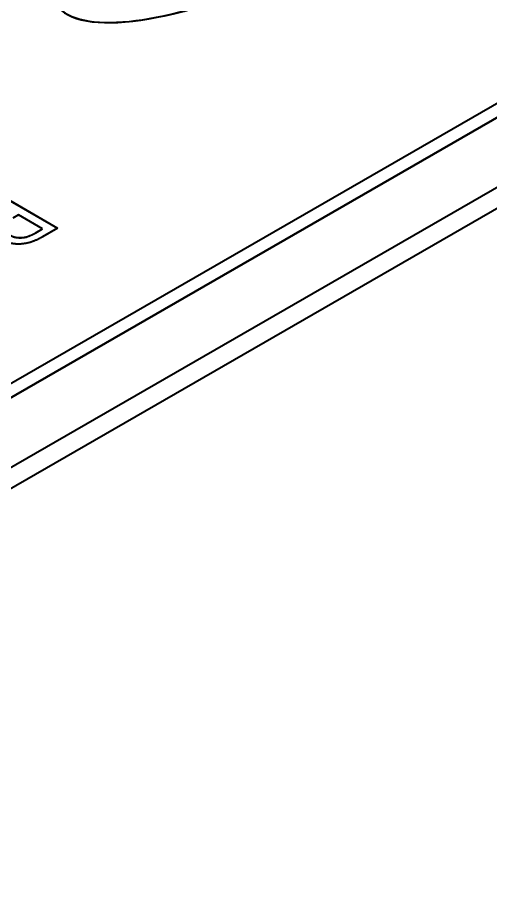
# Model space of a CAD drawing. Header units: millimetres. Extents: x 0 to 1682, y 0 to 1188.
# Drawn here: x 1452.86 to 1463.91, y 1035.44 to 1055.87 of the extents above; entities that cross this region are included whole.
import ezdxf

# ---------------------------------------------------------------- set-up
doc = ezdxf.new("R2010")
doc.units = ezdxf.units.MM
doc.header["$LTSCALE"] = 2
doc.layers.add('가시적인 것(ISO)', color=3, linetype='Continuous', lineweight=40)
doc.layers.add('가시적인 좁은 것(ISO)', color=3, linetype='Continuous', lineweight=35)

msp = doc.modelspace()

# ---------------------------------------------------------------- linework, layer by layer
at = {"layer": '가시적인 것(ISO)'}
for p, q in [((1481.586, 1061.988), (1436.331, 1035.928)), ((1481.586, 1061.498), (1436.331, 1035.437)), ((1476.801, 1061.191), (1437.721, 1038.686)), ((1437.745, 1038.374), (1477.343, 1061.177)), ((1477.343, 1061.174), (1437.745, 1038.371)), ((1452.388, 1051.762), (1453.802, 1050.948)), ((1452.388, 1051.759), (1453.799, 1050.946)), ((1452.888, 1051.258), (1452.759, 1051.184)), ((1453.451, 1050.933), (1452.888, 1051.258)), ((1453.296, 1050.843), (1453.451, 1050.933)), ((1453.296, 1050.84), (1453.451, 1050.93)), ((1453.802, 1050.948), (1453.447, 1050.743)), ((1453.451, 1050.93), (1453.451, 1050.933))]:
    msp.add_line(p, q, dxfattribs=at)
for centre, start_param in [((1458.555, 1058.556), 2.165371), ((1458.555, 1058.552), 2.985163)]:
    msp.add_ellipse(centre, major_axis=(4.815, 2.325), ratio=0.326605, start_param=start_param, end_param=6.056726, dxfattribs=at)
for points in [[(1452.99, 1050.729), (1453.064, 1050.738), (1453.207, 1050.793), (1453.296, 1050.843)], [(1452.988, 1050.581), (1452.855, 1050.566), (1452.6, 1050.61), (1452.482, 1050.678)], [(1452.672, 1050.795), (1452.745, 1050.752), (1452.904, 1050.719), (1452.99, 1050.729)], [(1453.447, 1050.743), (1453.321, 1050.671), (1453.103, 1050.593), (1452.988, 1050.581)]]:
    msp.add_open_spline(points, degree=2, dxfattribs=at)
for points, knots in [([(1452.99, 1050.726), (1453.042, 1050.732), (1453.091, 1050.745), (1453.167, 1050.774), (1453.218, 1050.796), (1453.296, 1050.84)], [-0.2007325, -0.2007325, -0.2007325, -0.2007325, -0.0822616, -0.0822616, 0, 0, 0, 0]), ([(1452.672, 1050.791), (1452.701, 1050.775), (1452.733, 1050.76), (1452.808, 1050.734), (1452.843, 1050.728), (1452.908, 1050.721), (1452.949, 1050.721), (1452.99, 1050.726)], [-0.06639362, -0.06639362, -0.06639362, -0.06639362, -0.04998358, -0.04998358, -0.03097294, -0.03097294, 0, 0, 0, 0])]:
    msp.add_open_spline(points, degree=3, knots=knots, dxfattribs=at)
at = {"layer": '가시적인 좁은 것(ISO)'}
for p, q in [((1453.296, 1050.84), (1453.296, 1050.843)), ((1452.99, 1050.726), (1452.99, 1050.729))]:
    msp.add_line(p, q, dxfattribs=at)

doc.saveas('drawing.dxf')
